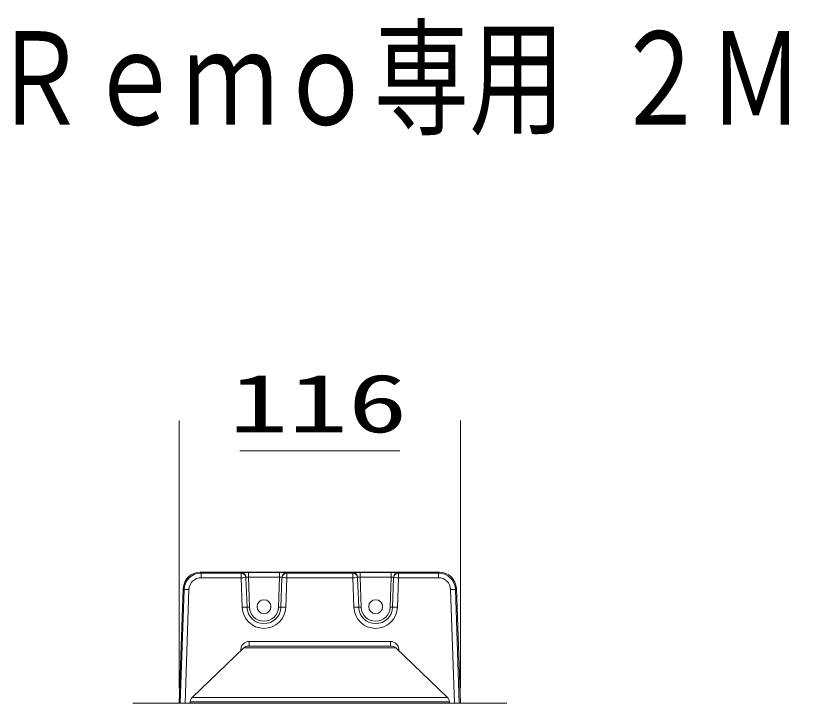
# Model space of a CAD drawing. Units: millimetres on the paper. Extents: x -63 to 65, y -59 to 59.
# Drawn here: x -35.1 to -2.74, y 30.96 to 59.31 of the extents above; entities that cross this region are included whole.
import ezdxf
from ezdxf.enums import TextEntityAlignment as Align

# ---------------------------------------------------------------- set-up
doc = ezdxf.new("R2010")
doc.units = ezdxf.units.MM
doc.layers.add('0-0_GAIKEI', color=4, linetype='Continuous', lineweight=9)
doc.layers.add('0-2_SUNPO', color=7, linetype='Continuous', lineweight=9)
doc.layers.add('0-1_MOJI1', color=7, linetype='Continuous')
doc.styles.add('ＭＳ ゴシック', font='')
doc.styles.get('ＭＳ ゴシック').set_extended_font_data('MS Gothic')

msp = doc.modelspace()

# ---------------------------------------------------------------- linework, layer by layer
at = {"layer": '0-0_GAIKEI', "color": 7}
for p, q in [((-27.499, 36.37), (-17.645, 36.37)), ((-27.499, 36.37), (-17.645, 36.37)), ((-16.78, 30.966), (-16.946, 35.695)), ((-25.7, 33.247), (-27.829, 31.209)), ((-19.63, 33.322), (-25.514, 33.322)), ((-19.444, 33.247), (-17.315, 31.209)), ((-14.882, 30.966), (-30.262, 30.966)), ((-27.91, 31.026), (-27.913, 30.966)), ((-17.233, 31.026), (-17.231, 30.966))]:
    msp.add_line(p, q, dxfattribs=at)
at = {"layer": '0-0_GAIKEI'}
for p, q in [((-27.499, 36.37), (-27.463, 36.333)), ((-27.463, 36.333), (-25.814, 36.333)), ((-27.463, 36.14), (-27.463, 36.333)), ((-25.814, 36.351), (-25.814, 36.333)), ((-25.515, 36.361), (-24.229, 36.361)), ((-25.515, 36.163), (-25.515, 36.361)), ((-24.229, 36.163), (-24.229, 36.361)), ((-23.929, 36.351), (-23.93, 36.333)), ((-23.93, 36.333), (-21.214, 36.333)), ((-23.93, 36.14), (-23.93, 36.333)), ((-21.214, 36.351), (-21.214, 36.333)), ((-20.915, 36.361), (-19.629, 36.361)), ((-20.915, 36.163), (-20.915, 36.361)), ((-19.629, 36.163), (-19.629, 36.361)), ((-19.329, 36.351), (-19.33, 36.333)), ((-19.33, 36.333), (-17.681, 36.333)), ((-19.33, 36.14), (-19.33, 36.333)), ((-17.645, 36.37), (-17.681, 36.333)), ((-17.681, 36.14), (-17.681, 36.333)), ((-25.771, 34.923), (-25.814, 36.14)), ((-25.614, 36.158), (-25.614, 36.14)), ((-25.571, 34.923), (-25.614, 36.14)), ((-25.515, 36.163), (-24.229, 36.163)), ((-25.515, 36.163), (-25.471, 34.925)), ((-24.229, 36.163), (-24.272, 34.925)), ((-24.172, 34.923), (-24.13, 36.14)), ((-24.129, 36.158), (-24.13, 36.14)), ((-23.972, 34.923), (-23.93, 36.14)), ((-21.171, 34.923), (-21.214, 36.14)), ((-21.014, 36.158), (-21.014, 36.14)), ((-20.971, 34.923), (-21.014, 36.14)), ((-20.915, 36.163), (-19.629, 36.163)), ((-20.915, 36.163), (-20.871, 34.925)), ((-19.629, 36.163), (-19.672, 34.925)), ((-19.572, 34.923), (-19.53, 36.14)), ((-19.529, 36.158), (-19.53, 36.14)), ((-19.372, 34.923), (-19.33, 36.14)), ((-19.33, 36.14), (-17.681, 36.14)), ((-28.363, 30.966), (-28.198, 35.695)), ((-28.363, 30.966), (-28.198, 35.695)), ((-28.32, 30.966), (-28.161, 35.657)), ((-28.198, 35.695), (-28.161, 35.657)), ((-28.12, 30.966), (-27.962, 35.657)), ((-17.024, 30.966), (-17.182, 35.657)), ((-16.946, 35.695), (-16.982, 35.657)), ((-16.824, 30.966), (-16.982, 35.657)), ((-25.483, 33.515), (-25.483, 33.322)), ((-19.66, 33.515), (-25.483, 33.515)), ((-19.66, 33.515), (-19.66, 33.322)), ((-25.829, 33.123), (-25.827, 33.184)), ((-19.444, 33.247), (-25.7, 33.247)), ((-25.475, 33.322), (-25.474, 33.322)), ((-19.669, 33.322), (-19.67, 33.322)), ((-19.314, 33.123), (-19.316, 33.184)), ((-27.829, 31.209), (-17.315, 31.209)), ((-27.91, 31.026), (-17.233, 31.026))]:
    msp.add_line(p, q, dxfattribs=at)
for points in [[(-27.463, 36.14), (-25.814, 36.14), (-25.814, 36.333)], [(-23.93, 36.14), (-21.214, 36.14), (-21.214, 36.333)]]:
    msp.add_lwpolyline(points, dxfattribs=at)
for centre in [(-24.872, 34.947), (-20.272, 34.947)]:
    msp.add_circle(centre, 0.287, dxfattribs=at)
for centre, radius, start, end in [((-27.499, 35.671), 0.7, 90, 178.0063), ((-27.499, 35.671), 0.699, 90, 178.0119), ((-27.462, 35.634), 0.699, 90, 178.0732), ((-17.681, 35.634), 0.699, 1.9268, 90), ((-27.463, 35.641), 0.499, 90, 178.1356), ((-17.681, 35.641), 0.499, 1.8644, 90), ((-24.872, 34.954), 0.9, 182, 358), ((-24.872, 34.947), 0.7, 182, 358), ((-24.872, 34.946), 0.6, 182, 358), ((-20.272, 34.954), 0.9, 182, 358), ((-20.272, 34.947), 0.7, 182, 358), ((-20.272, 34.946), 0.6, 182, 358), ((-25.483, 33.171), 0.344, 90, 177.7543), ((-19.66, 33.171), 0.344, 2.2457, 90)]:
    msp.add_arc(centre, radius, start, end, dxfattribs=at)
at = {"layer": '0-0_GAIKEI', "color": 7}
for centre, radius, start, end in [((-17.645, 35.671), 0.7, 1.9937, 90), ((-17.645, 35.671), 0.699, 1.9881, 90), ((-25.514, 33.054), 0.268, 90, 133.7546), ((-19.63, 33.054), 0.268, 46.2454, 90), ((-27.645, 31.017), 0.266, 133.7546, 178), ((-17.498, 31.017), 0.266, 2, 46.2454), ((-30.262, 30.916), 0.05, 90, 106.4504), ((-14.882, 30.916), 0.05, 73.5496, 90)]:
    msp.add_arc(centre, radius, start, end, dxfattribs=at)
at = {"layer": '0-0_GAIKEI'}
for centre, major_axis, ratio, start_param, end_param in [((-25.514, 36.351), (0.3, 0), 0.034911, 1.572322, 3.142814), ((-25.814, 36.151), (0.2, 0.007), 0.99939, 6.283185, 7.819096), ((-25.814, 36.133), (0.2, 0.007), 0.99939, 6.283185, 7.819096), ((-24.229, 36.351), (0.3, 0), 0.034911, 6.281964, 7.852456), ((-23.93, 36.133), (-0.2, 0.007), 0.99939, 4.747274, 6.283185), ((-23.929, 36.151), (-0.2, 0.007), 0.99939, 4.747274, 6.283185), ((-20.914, 36.351), (0.3, 0), 0.034911, 1.572322, 3.142814), ((-21.214, 36.151), (0.2, 0.007), 0.99939, 6.283185, 7.819096), ((-21.214, 36.133), (0.2, 0.007), 0.99939, 6.283185, 7.819096), ((-19.629, 36.351), (0.3, 0), 0.034911, 6.281964, 7.852456), ((-19.33, 36.133), (-0.2, 0.007), 0.99939, 4.747274, 6.283185), ((-19.329, 36.151), (-0.2, 0.007), 0.99939, 4.747274, 6.283185), ((-25.814, 36.133), (0.2, 0.007), 0.034878, 6.283185, 7.852764), ((-25.514, 36.151), (0.1, -0.007), 0.120956, 1.583966, 3.154458), ((-24.229, 36.151), (0.1, 0.007), 0.120956, 6.27032, 7.840813), ((-23.93, 36.133), (-0.2, 0.007), 0.034878, 4.713607, 6.283185), ((-21.214, 36.133), (0.2, 0.007), 0.034878, 6.283185, 7.852764), ((-20.914, 36.151), (0.1, -0.007), 0.120956, 1.583966, 3.154458), ((-19.629, 36.151), (0.1, 0.007), 0.120956, 6.27032, 7.840813), ((-19.33, 36.133), (-0.2, 0.007), 0.034878, 4.713607, 6.283185), ((-27.962, 35.65), (0.2, -0.007), 0.03488, 1.571973, 3.106686), ((-17.182, 35.65), (-0.2, -0.007), 0.03488, 3.176499, 4.711213), ((-25.771, 34.916), (0.2, 0.007), 0.034878, 6.283185, 7.852764), ((-25.471, 34.926), (0.0999, 0.0035), 0.008721, 3.141593, 4.712084), ((-24.272, 34.926), (-0.0999, 0.0035), 0.008721, 1.571101, 3.141593), ((-23.972, 34.916), (-0.2, 0.007), 0.034878, 4.713607, 6.283185), ((-21.171, 34.916), (0.2, 0.007), 0.034878, 6.283185, 7.852764), ((-20.871, 34.926), (0.0999, 0.0035), 0.008721, 3.141593, 4.712084), ((-19.672, 34.926), (-0.0999, 0.0035), 0.008721, 1.571101, 3.141593), ((-19.372, 34.916), (-0.2, 0.007), 0.034878, 4.713607, 6.283185), ((-25.827, 33.191), (-0.2, 0.008), 0.034873, 1.572164, 1.87341), ((-19.316, 33.191), (0.2, 0.008), 0.034873, 4.409775, 4.711021)]:
    msp.add_ellipse(centre, major_axis=major_axis, ratio=ratio, start_param=start_param, end_param=end_param, dxfattribs=at)
at = {"layer": '0-2_SUNPO'}
for p, q in [((-28.37, 31.591), (-28.37, 42.62)), ((-16.774, 31.591), (-16.774, 42.62)), ((-25.87, 41.37), (-19.274, 41.37))]:
    msp.add_line(p, q, dxfattribs=at)

# ---------------------------------------------------------------- texts
at = {"layer": '0-1_MOJI1', "style": 'ＭＳ ゴシック', "width": 0.75}
msp.add_text('Ｒｅｍｏ専用 ２ＭＰ 屋内 ＰＴＺカメラ（壁取付金具共）', height=3.849, dxfattribs=at).set_placement((-36.1, 53.66), align=Align.BOTTOM_LEFT)
at = {"layer": '0-2_SUNPO', "style": 'ＭＳ ゴシック', "width": 1.5}
msp.add_text('116', height=2.405, dxfattribs=at).set_placement((-26.322, 41.408), align=Align.BOTTOM_LEFT)

doc.saveas('drawing.dxf')
